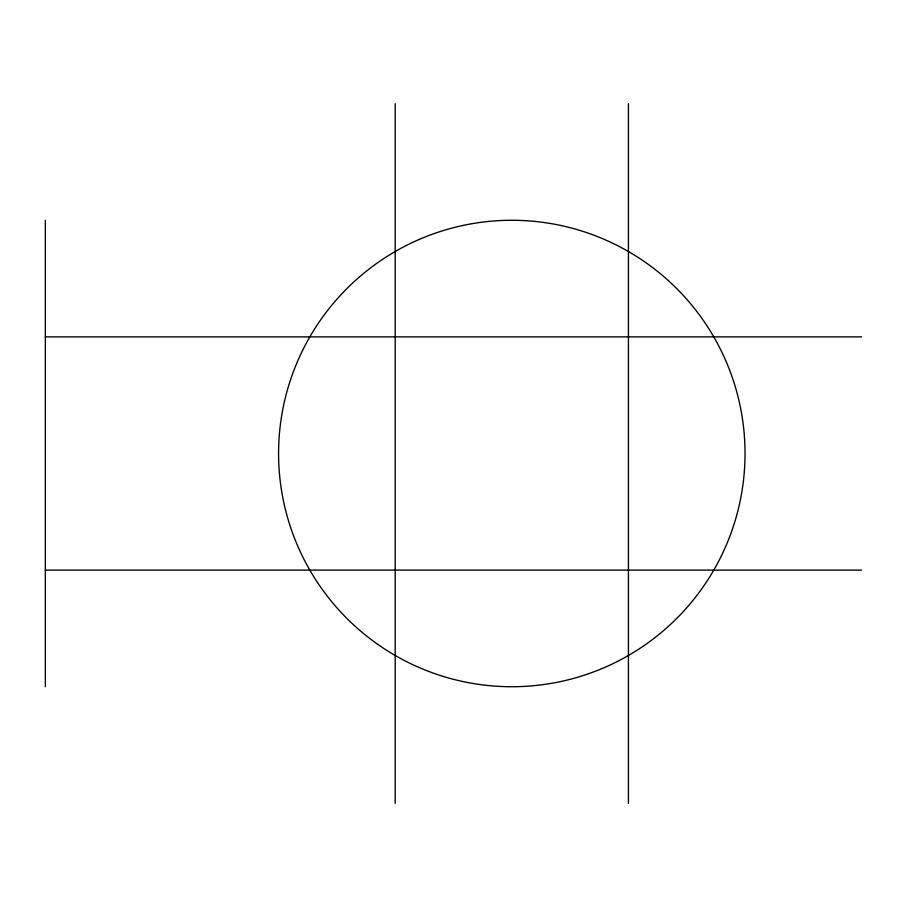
<?xml version="1.0" encoding="UTF-8"?>
<svg xmlns="http://www.w3.org/2000/svg" width="907" height="907" viewBox="0 0 907 907"><rect width="100%" height="100%" fill="white"/><g stroke="black" fill="none" stroke-linecap="round" stroke-linejoin="round"><path stroke-width="1.36" d="M45.35 336.882L861.65 336.882M45.35 570.118L861.65 570.118M628.426 103.659L628.426 803.341M395.191 103.659L395.191 803.341M45.35 220.276L45.35 686.724M395.191 655.478A233.224 233.224 0 0 0 745.032 453.5A233.224 233.224 0 0 0 395.191 251.522A233.224 233.224 0 0 0 395.191 655.478"/></g></svg>
